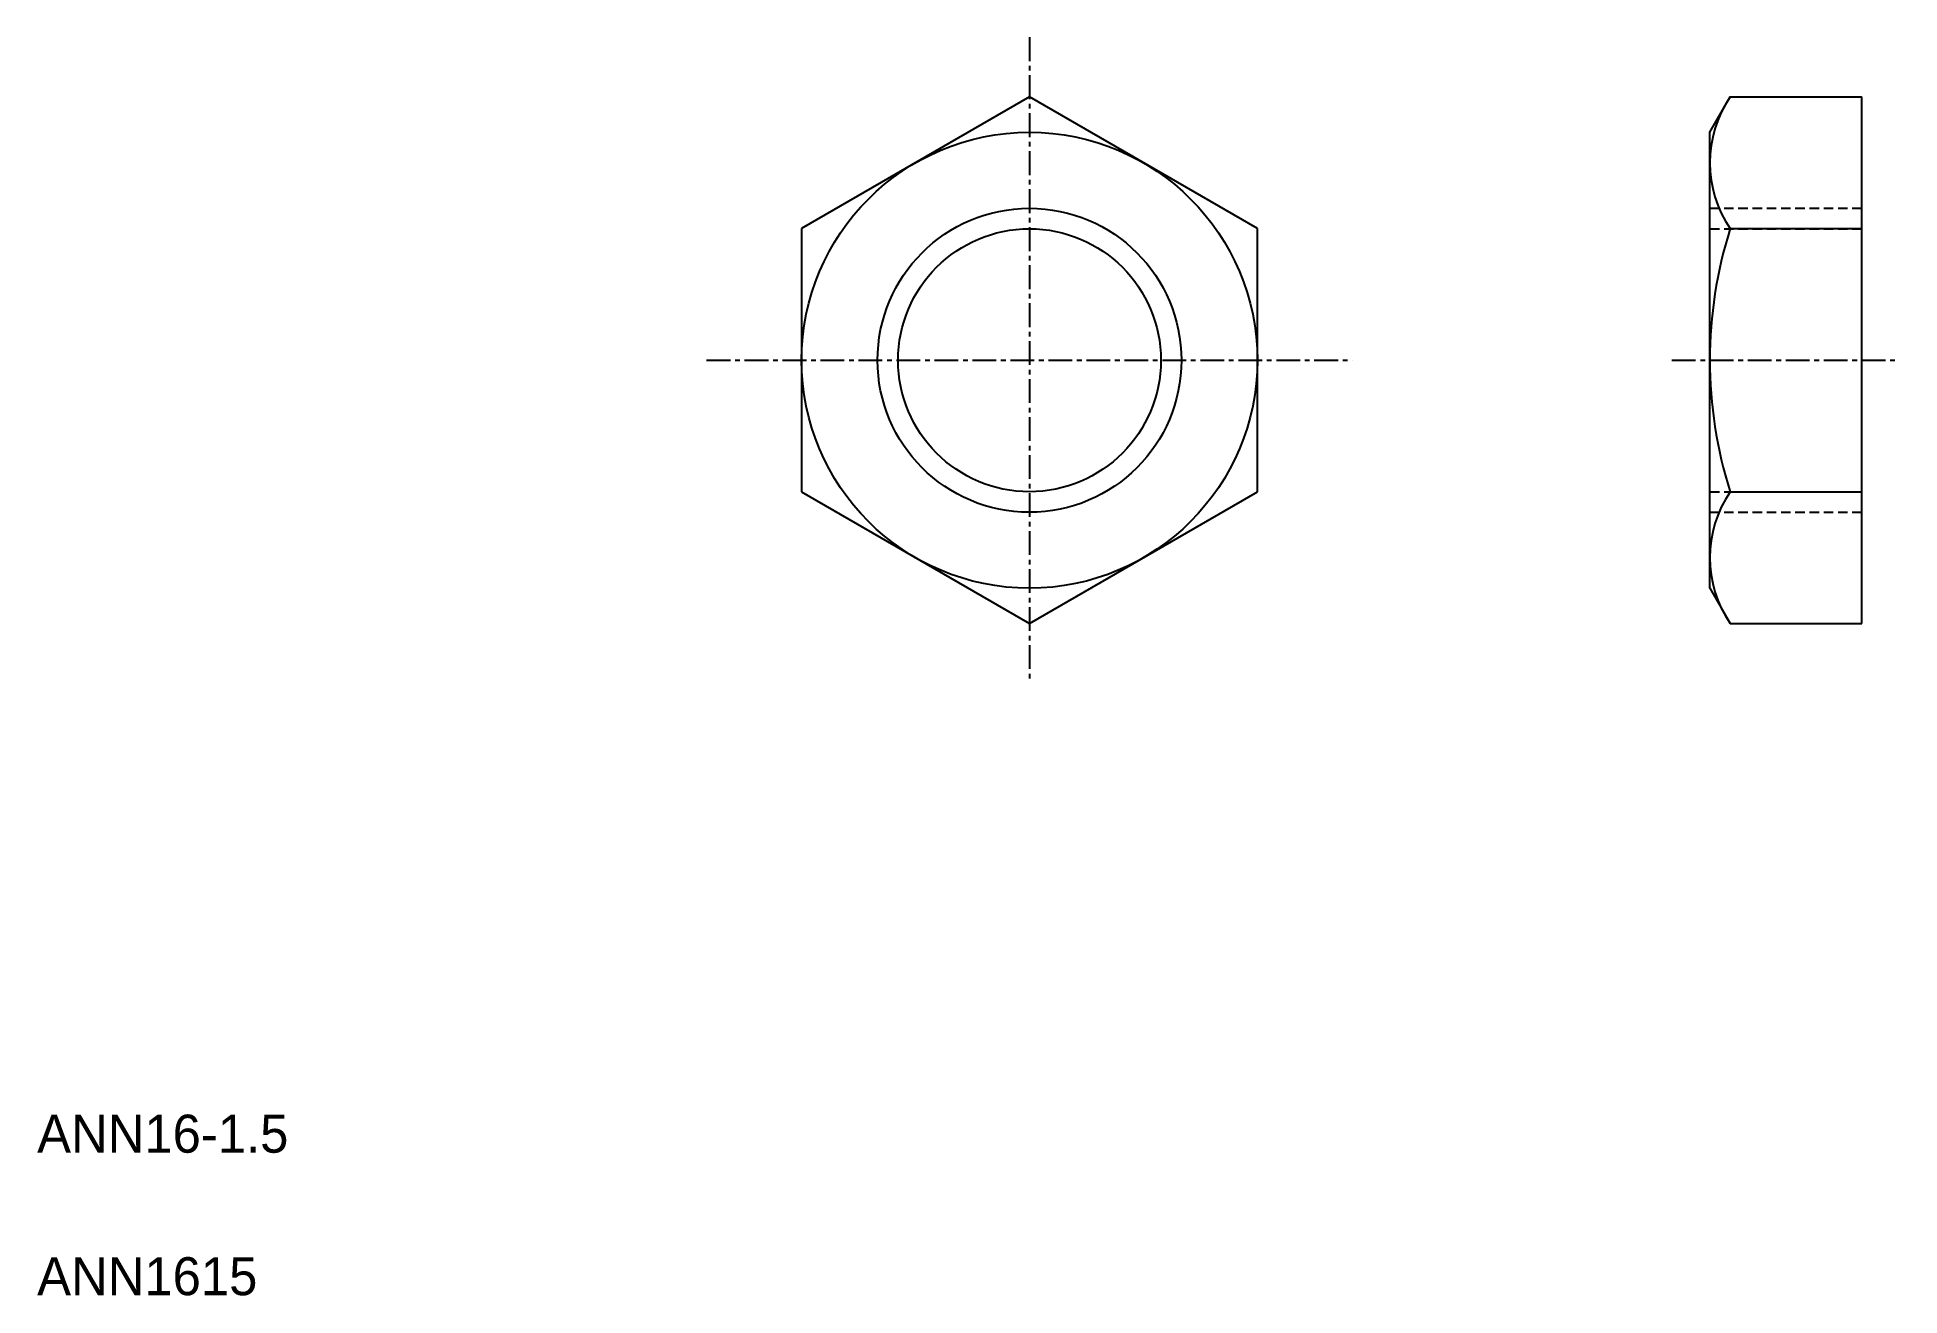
# Model space of a CAD drawing. Extents: x 5 to 103.1, y 5 to 71.2.
import ezdxf

# ---------------------------------------------------------------- set-up
doc = ezdxf.new("R2010")
doc.units = 0
doc.linetypes.add('CENTER', pattern=[2, 1.25, -0.25, 0.25, -0.25])
doc.linetypes.add('DASHED', pattern=[0.75, 0.5, -0.25])
doc.layers.get('0').update_dxf_attribs({"linetype": 'CONTINUOUS'})
doc.layers.add('CENTER', color=1, linetype='CENTER')

msp = doc.modelspace()

# ---------------------------------------------------------------- linework, layer by layer
at = {"color": 7, "linetype": 'CONTINUOUS'}
for p, q in [((57.254, 68.066), (45.254, 61.138)), ((57.254, 68.066), (45.254, 61.138)), ((69.254, 61.138), (57.254, 68.066)), ((69.254, 61.138), (57.254, 68.066)), ((93.081, 66.21), (94.153, 68.066)), ((93.081, 66.21), (94.153, 68.066)), ((94.153, 68.066), (101.081, 68.066)), ((94.153, 68.066), (101.081, 68.066)), ((101.081, 40.353), (101.081, 68.066)), ((101.081, 40.353), (101.081, 68.066)), ((93.081, 42.21), (93.081, 66.21)), ((93.081, 42.21), (93.081, 66.21)), ((45.254, 61.138), (45.254, 47.282)), ((45.254, 61.138), (45.254, 47.282)), ((69.254, 47.282), (69.254, 61.138)), ((69.254, 47.282), (69.254, 61.138)), ((94.153, 61.138), (101.081, 61.138)), ((94.153, 61.138), (101.081, 61.138)), ((101.081, 54.21), (101.081, 54.21)), ((101.081, 54.21), (101.081, 54.21)), ((45.254, 47.282), (57.254, 40.353)), ((45.254, 47.282), (57.254, 40.353)), ((57.254, 40.353), (69.254, 47.282)), ((57.254, 40.353), (69.254, 47.282)), ((94.153, 47.282), (101.081, 47.282)), ((94.153, 47.282), (101.081, 47.282)), ((101.081, 47.282), (101.081, 47.282)), ((101.081, 47.282), (101.081, 47.282)), ((93.081, 42.21), (94.153, 40.353)), ((93.081, 42.21), (94.153, 40.353)), ((94.153, 40.353), (101.081, 40.353)), ((94.153, 40.353), (101.081, 40.353))]:
    msp.add_line(p, q, dxfattribs=at)
at = {"color": 3, "linetype": 'DASHED'}
for p, q in [((93.081, 62.21), (101.081, 62.21)), ((93.081, 61.127), (101.081, 61.127)), ((93.081, 47.292), (101.081, 47.292)), ((93.081, 46.21), (101.081, 46.21))]:
    msp.add_line(p, q, dxfattribs=at)
at = {"color": 7, "linetype": 'CONTINUOUS'}
for radius in [12, 12, 6.918]:
    msp.add_circle((57.254, 54.21), radius, dxfattribs=at)
at = {"color": 3, "linetype": 'CONTINUOUS'}
msp.add_circle((57.254, 54.21), 8, dxfattribs=at)
msp.add_circle((57.254, 54.21), 8, dxfattribs=at)
at = {"color": 7, "linetype": 'CONTINUOUS'}
for centre, radius, start, end in [((99.215, 64.602), 6.134, 145.61576, 214.38423), ((99.215, 64.602), 6.134, 145.61576, 214.38423), ((116.009, 54.21), 22.928, 162.41205, 197.58795), ((116.009, 54.21), 22.928, 162.41205, 197.58795), ((99.215, 43.818), 6.134, 145.61577, 214.38424), ((99.215, 43.818), 6.134, 145.61577, 214.38424)]:
    msp.add_arc(centre, radius, start, end, dxfattribs=at)
at = {"layer": 'CENTER', "color": 1, "linetype": 'CENTER'}
for p, q in [((57.254, 71.21), (57.254, 37.21)), ((57.254, 71.21), (57.254, 37.21)), ((40.254, 54.21), (74.254, 54.21)), ((40.254, 54.21), (74.254, 54.21)), ((91.081, 54.21), (103.081, 54.21)), ((91.081, 54.21), (103.081, 54.21))]:
    msp.add_line(p, q, dxfattribs=at)

# ---------------------------------------------------------------- texts
at = {"color": 7, "linetype": 'CONTINUOUS'}
for s, p in [('ANN16-1.5', (5, 12.5)), ('ANN16-1.5', (5, 12.5)), ('ANN1615', (5, 5)), ('ANN1615', (5, 5))]:
    msp.add_text(s, height=2, dxfattribs=at).set_placement(p)

doc.saveas('drawing.dxf')
